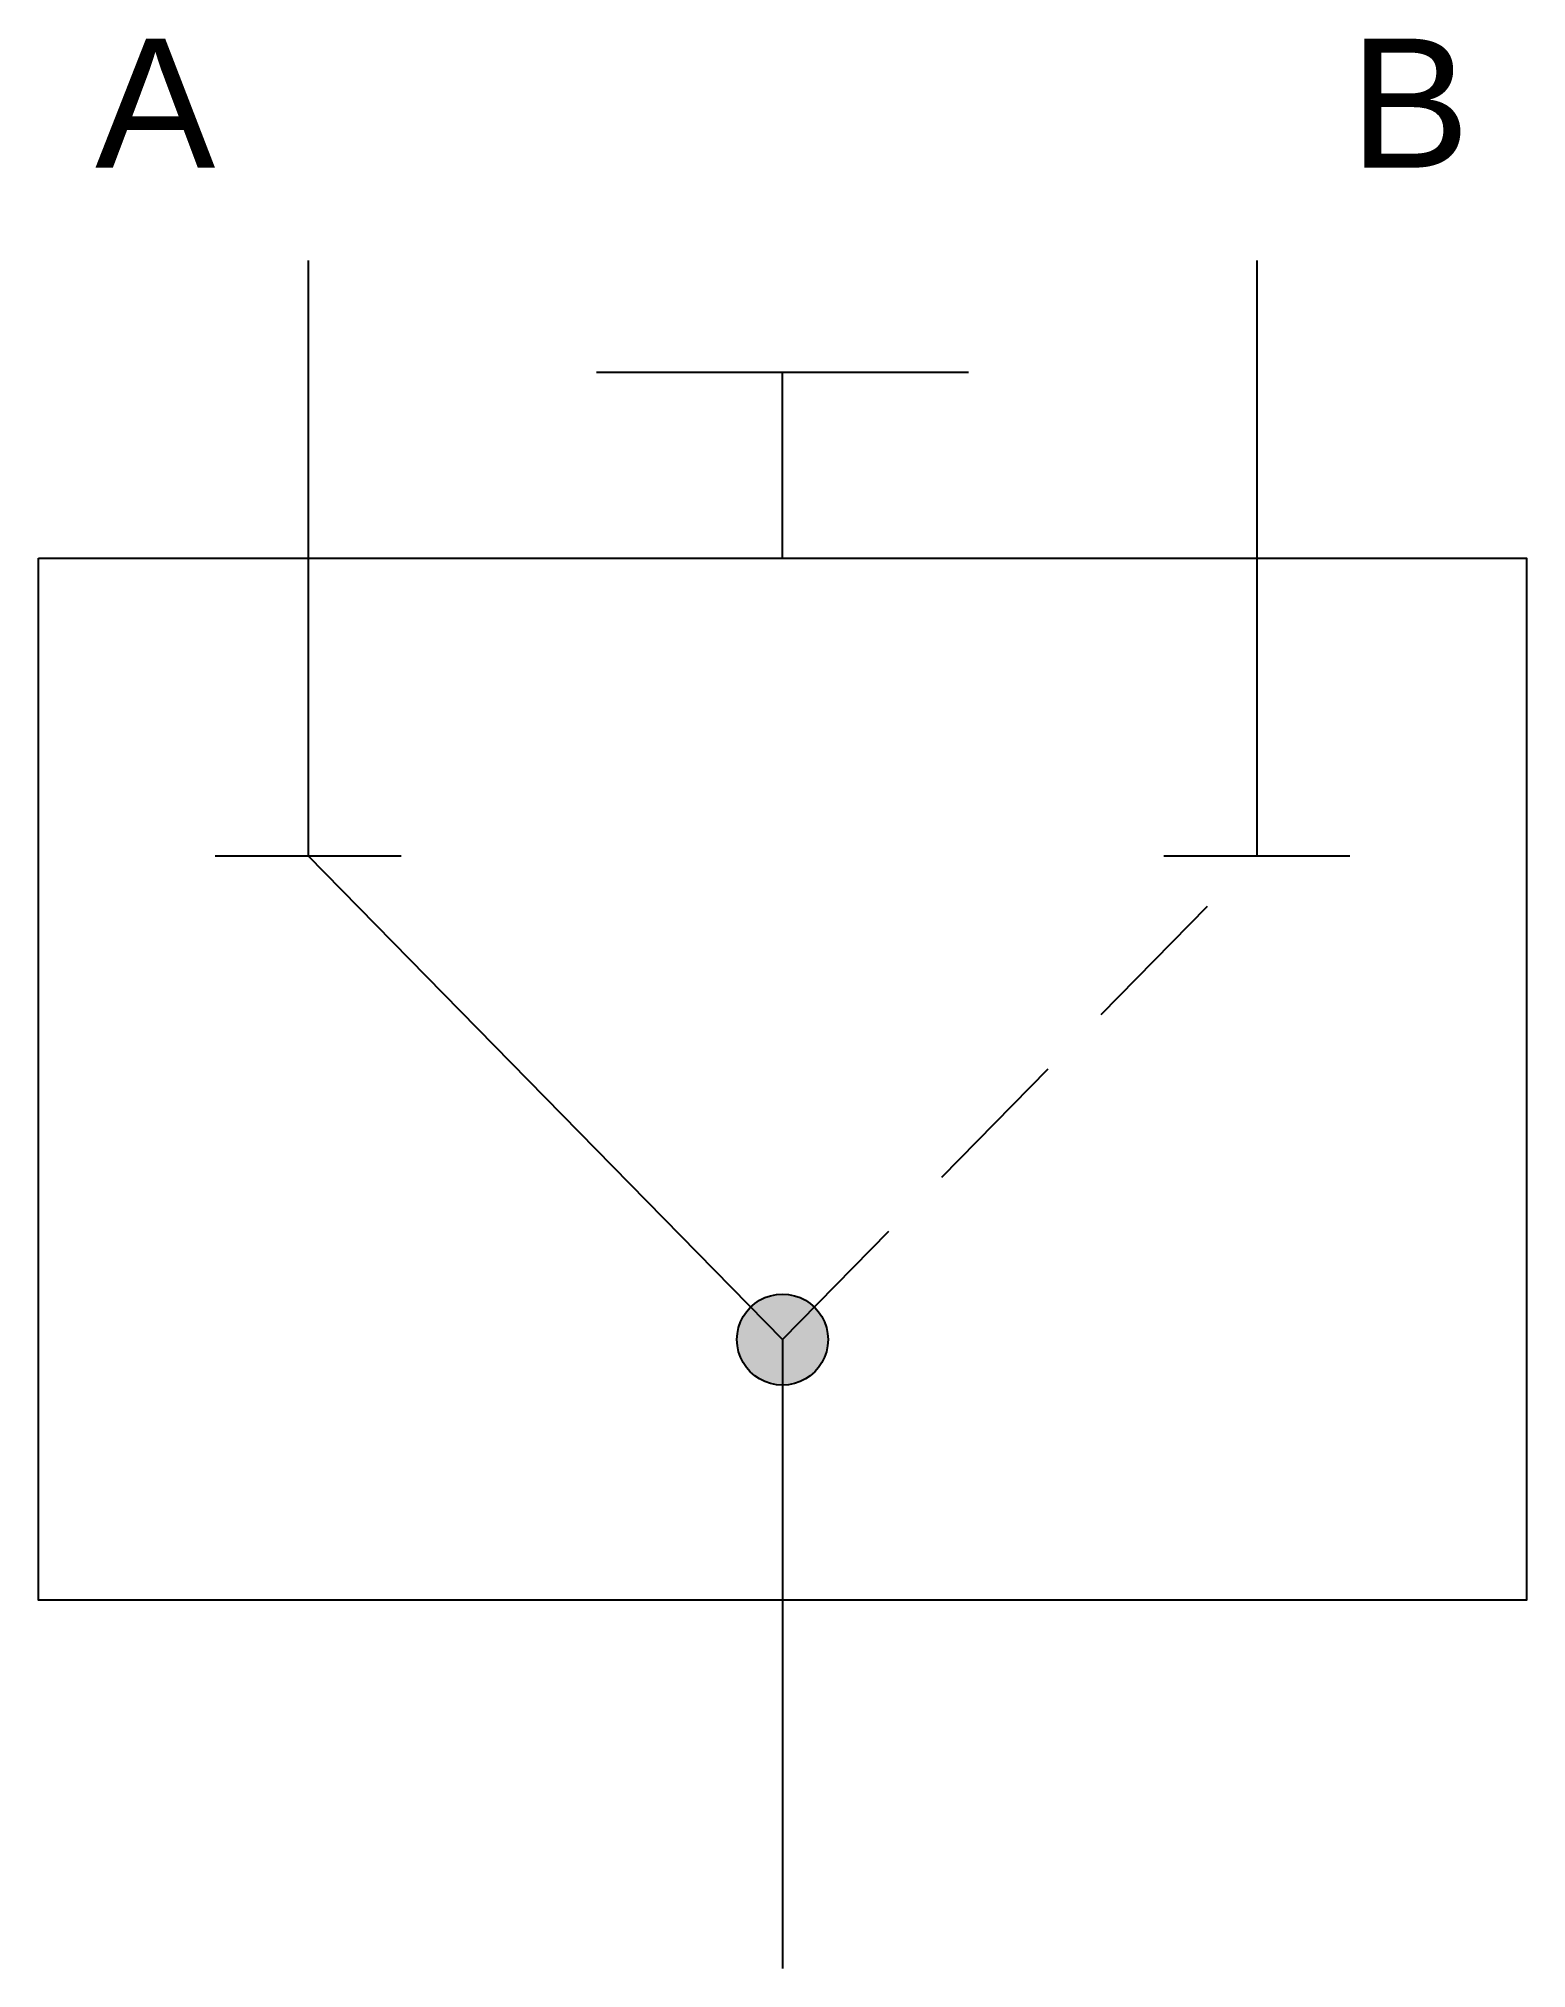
# Model space of a CAD drawing. Header units: millimetres. Extents: x -9.8 to 9.8, y -22.5 to 2.9.
import ezdxf
from ezdxf.enums import TextEntityAlignment as Align

# ---------------------------------------------------------------- set-up
doc = ezdxf.new("R2010")
doc.units = ezdxf.units.MM
doc.linetypes.add('SVG_2_1', pattern=[3, 2, -1])
doc.layers.get('0').update_dxf_attribs({"linetype": 'CONTINUOUS'})
doc.styles.add('ARIAL', font='arial.ttf')

# ---------------------------------------------------------------- blocks, each defined once
blk = doc.blocks.new('291_E_LV_SLD_IEC60617_manual_transfer_switch')
at = {"true_color": 0x0000ff}
blk.add_hatch(color=256, dxfattribs=at).paths.add_polyline_path([(0.6, -14.216), (0.595, -14.297), (0.579, -14.375), (0.553, -14.449), (0.518, -14.519), (0.475, -14.582), (0.424, -14.64), (0.366, -14.691), (0.303, -14.734), (0.233, -14.769), (0.159, -14.795), (0.081, -14.811), (0, -14.816), (-0.081, -14.811), (-0.159, -14.795), (-0.233, -14.769), (-0.303, -14.734), (-0.366, -14.691), (-0.424, -14.64), (-0.475, -14.582), (-0.518, -14.519), (-0.553, -14.449), (-0.579, -14.375), (-0.595, -14.297), (-0.6, -14.216), (-0.595, -14.135), (-0.579, -14.057), (-0.553, -13.983), (-0.518, -13.913), (-0.475, -13.85), (-0.424, -13.792), (-0.366, -13.741), (-0.303, -13.698), (-0.233, -13.663), (-0.159, -13.637), (-0.081, -13.621), (0, -13.616), (0.081, -13.621), (0.159, -13.637), (0.233, -13.663), (0.303, -13.698), (0.366, -13.741), (0.424, -13.792), (0.475, -13.85), (0.518, -13.913), (0.553, -13.983), (0.579, -14.057), (0.595, -14.135), (0.6, -14.216)])
for p, q in [((-6.25, 0), (-6.25, -3.922)), ((6.25, 0), (6.25, -3.922)), ((-2.451, -1.471), (2.451, -1.471)), ((0, -3.922), (0, -1.471)), ((-6.25, -3.922), (-6.25, -7.844)), ((6.25, -3.922), (6.25, -7.844)), ((-7.475, -7.844), (-5.025, -7.844)), ((0, -14.216), (-6.25, -7.844)), ((5.025, -7.844), (7.475, -7.844)), ((0, -14.216), (0, -17.647)), ((0, -17.647), (0, -22.5))]:
    blk.add_line(p, q, dxfattribs=at)
at = {"linetype": 'SVG_2_1', "true_color": 0x0000ff}
blk.add_line((0, -14.216), (6.25, -7.844), dxfattribs=at)
at = {"true_color": 0x0000ff}
for points in [[(-9.804, -3.922), (9.804, -3.922), (9.804, -17.647), (-9.804, -17.647)], [(0.6, -14.216), (0.595, -14.297), (0.579, -14.375), (0.553, -14.449), (0.518, -14.519), (0.475, -14.582), (0.424, -14.64), (0.366, -14.691), (0.303, -14.734), (0.233, -14.769), (0.159, -14.795), (0.081, -14.811), (0, -14.816), (-0.081, -14.811), (-0.159, -14.795), (-0.233, -14.769), (-0.303, -14.734), (-0.366, -14.691), (-0.424, -14.64), (-0.475, -14.582), (-0.518, -14.519), (-0.553, -14.449), (-0.579, -14.375), (-0.595, -14.297), (-0.6, -14.216), (-0.595, -14.135), (-0.579, -14.057), (-0.553, -13.983), (-0.518, -13.913), (-0.475, -13.85), (-0.424, -13.792), (-0.366, -13.741), (-0.303, -13.698), (-0.233, -13.663), (-0.159, -13.637), (-0.081, -13.621), (0, -13.616), (0.081, -13.621), (0.159, -13.637), (0.233, -13.663), (0.303, -13.698), (0.366, -13.741), (0.424, -13.792), (0.475, -13.85), (0.518, -13.913), (0.553, -13.983), (0.579, -14.057), (0.595, -14.135), (0.6, -14.216)]]:
    blk.add_lwpolyline(points, close=True, dxfattribs=at)
at = {"true_color": 0x0000ff, "style": 'ARIAL'}
blk.add_text('A', height=1.7, dxfattribs=at).set_placement((-7.475, 1.225), align=Align.RIGHT)
blk.add_text('B', height=1.7, dxfattribs=at).set_placement((7.475, 1.225))
blk.add_attdef('TAG', text='', height=2.5, dxfattribs=at).set_placement((-11.804, -2.2), align=Align.RIGHT)
at = {"color": 7, "style": 'ARIAL'}
for tag, p in [('LOAD', (-11.804, -9)), ('CURRENT', (-11.804, -12)), ('VOLTAGE', (-11.804, -15)), ('MANUFACTURER', (-11.804, -18))]:
    blk.add_attdef(tag, text='', height=1.7, dxfattribs=at).set_placement(p, align=Align.RIGHT)

msp = doc.modelspace()

# ---------------------------------------------------------------- block references
msp.add_blockref('291_E_LV_SLD_IEC60617_manual_transfer_switch', (0, 0))

doc.saveas('drawing.dxf')
